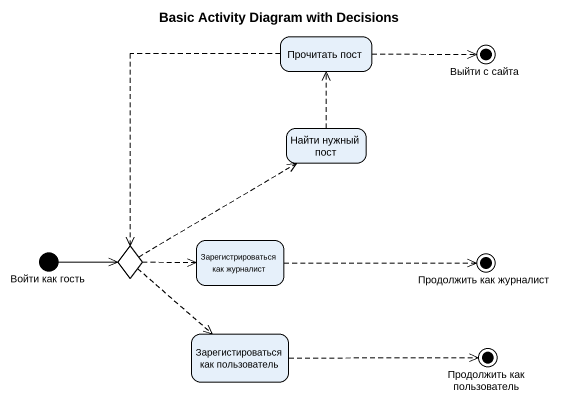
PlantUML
@startuml
title Basic Activity Diagram with Decisions
hide empty description
state "Прочитать пост" as Прочитать_пост
state "Выйти с сайта" as Выйти_с_сайта <<end>>
state "Найти нужный пост" as Найти_нужный_пост
state "Зарегистрироваться как журналист" as Зарегистрироваться_как
state "Войти как гость" as Войти_как_гость <<start>>
state choice1 <<choice>>
state "Продолжить как журналист" as Продолжить_как_журналист <<end>>
state "Зарегистироваться как пользователь" as Зарегистироваться_как
state "Продолжить как пользователь" as Продолжить_как_пользователь <<end>>
Прочитать_пост -right[dashed]-> Выйти_с_сайта
Прочитать_пост -[dashed]-> choice1
Найти_нужный_пост -up[dashed]-> Прочитать_пост
Зарегистрироваться_как -right[dashed]-> Продолжить_как_журналист
Войти_как_гость -right-> choice1
choice1 -right[dashed]-> Найти_нужный_пост
choice1 -right[dashed]-> Зарегистрироваться_как
choice1 -[dashed]-> Зарегистироваться_как
Зарегистироваться_как -right[dashed]-> Продолжить_как_пользователь
@enduml
